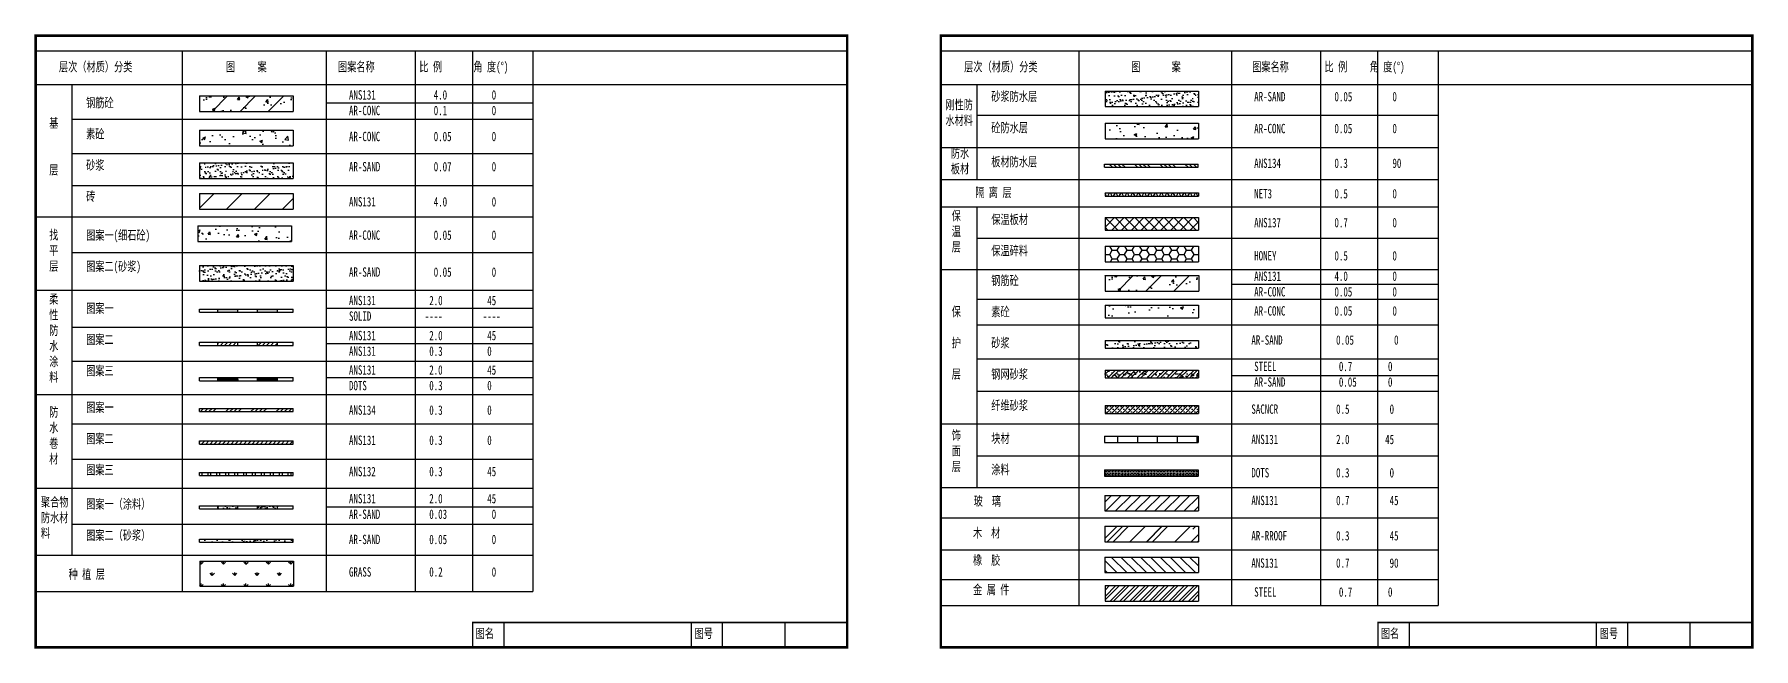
# Model space of a CAD drawing. Extents: x -1435 to -294, y -762 to 85.
# Drawn here: x -855 to -304, y -334 to -137 of the extents above; entities that cross this region are included whole.
import ezdxf

# ---------------------------------------------------------------- set-up
doc = ezdxf.new("R2010")
doc.units = 0
doc.layers.get('0').update_dxf_attribs({"linetype": 'CONTINUOUS'})
doc.styles.get("Standard").update_dxf_attribs({"font": 'SimSun.ttf', "width": 0.7, "height": 2.5})
pattern_1 = [(45, (-1213.93, -290.109), (-4.49013, 4.49013), [])]
pattern_2 = [(50, (-1213.93, -290.109), (9.10923, -0.79695), [0.9525, -10.4775]), (355, (-1213.93, -290.109), (-1.76214, 9.55283), [0.762, -8.382]), (100.451, (-1213.171, -290.175), (7.34713, 8.75583), [0.8095, -8.9045]), (46.1842, (-1213.93, -287.569), (13.55395, -2.10212), [1.42875, -15.71625]), (96.6356, (-1212.8, -287.744), (11.8702, 12.37128), [1.21425, -13.35675]), (351.184, (-1213.93, -287.569), (11.87023, 12.37126), [1.143, -12.573]), (21, (-1212.66, -288.204), (7.58074, -5.11328), [0.9525, -10.4775]), (326, (-1212.66, -288.204), (3.0901, 9.2094), [0.762, -8.382]), (71.4514, (-1212.028, -288.63), (10.67082, 4.09614), [0.8095, -8.9045]), (37.5, (-1213.93, -290.109), (0.15443, 4.227752), [0, -8.2804, 0, -8.509, 0, -8.41375]), (7.5, (-1213.93, -290.109), (3.340983, 5.00903), [0, -4.8514, 0, -8.0899, 0, -3.20675]), (327.5, (-1216.7622, -290.109), (6.77953, -0.286437), [0, -3.175, 0, -9.906, 0, -13.1445]), (317.5, (-1218.032, -290.109), (7.40646, 1.271325), [0, -4.1275, 0, -6.5786, 0, -9.3345])]
pattern_3 = [(37.5, (-1213.93, -290.109), (-0.0800016, 2.447066), [0, -1.9304, 0, -2.159, 0, -2.06375]), (7.5, (-1213.93, -290.109), (2.247616, 3.584126), [0, -1.0414, 0, -1.7399, 0, -0.66675]), (327.5, (-1215.4922, -290.109), (3.954962, 0.007186), [0, -0.635, 0, -2.286, 0, -2.9845]), (317.5, (-1215.4922, -290.109), (3.817782, 1.114647), [0, -0.3175, 0, -1.4986, 0, -1.7145])]
pattern_4 = [(50, (-1213.93, -287.1704), (9.10923, -0.79695), [0.9525, -10.4775]), (355, (-1213.93, -287.17), (-1.76214, 9.55283), [0.762, -8.382]), (100.451, (-1213.171, -287.237), (7.34713, 8.75583), [0.8095, -8.9045]), (46.1842, (-1213.93, -284.63), (13.55395, -2.10212), [1.42875, -15.71625]), (96.6356, (-1212.8, -284.806), (11.8702, 12.37128), [1.21425, -13.35675]), (351.184, (-1213.93, -284.63), (11.87023, 12.37126), [1.143, -12.573]), (21, (-1212.66, -285.2654), (7.58074, -5.11328), [0.9525, -10.4775]), (326, (-1212.66, -285.265), (3.0901, 9.2094), [0.762, -8.382]), (71.4514, (-1212.028, -285.6915), (10.67082, 4.09614), [0.8095, -8.9045]), (37.5, (-1213.93, -287.1704), (0.15443, 4.227752), [0, -8.2804, 0, -8.509, 0, -8.41375]), (7.5, (-1213.93, -287.1704), (3.340983, 5.00903), [0, -4.8514, 0, -8.0899, 0, -3.20675]), (327.5, (-1216.7622, -287.1704), (6.77953, -0.286437), [0, -3.175, 0, -9.906, 0, -13.1445]), (317.5, (-1218.032, -287.1704), (7.40646, 1.271325), [0, -4.1275, 0, -6.5786, 0, -9.3345])]
pattern_5 = [(45, (-1213.9301, -290.1089), (-0.6735192, 0.6735192), [])]
pattern_6 = [(45, (-1231.986, -290.109), (-1.571545, 1.571545), []), (45, (-1231.986, -288.9977), (-1.571545, 1.571545), [])]
pattern_7 = [(37.5, (-1231.986, -290.109), (-0.0800016, 2.447066), [0, -1.9304, 0, -2.159, 0, -2.06375]), (7.5, (-1231.986, -290.109), (2.247616, 3.584126), [0, -1.0414, 0, -1.7399, 0, -0.66675]), (327.5, (-1233.548, -290.109), (3.954962, 0.007186), [0, -0.635, 0, -2.286, 0, -2.9845]), (317.5, (-1233.548, -290.109), (3.817782, 1.114647), [0, -0.3175, 0, -1.4986, 0, -1.7145])]
pattern_8 = [(45, (-923.771, -347.718), (-4.49013, 4.49013), [])]
pattern_9 = [(50, (-923.771, -347.718), (9.10923, -0.79695), [0.9525, -10.4775]), (355, (-923.771, -347.718), (-1.76214, 9.55283), [0.762, -8.382]), (100.451, (-923.012, -347.784), (7.34713, 8.75583), [0.8095, -8.9045]), (46.1842, (-923.771, -345.178), (13.55395, -2.10212), [1.42875, -15.71625]), (96.6356, (-922.641, -345.353), (11.8702, 12.37128), [1.21425, -13.35675]), (351.184, (-923.771, -345.178), (11.87023, 12.37126), [1.143, -12.573]), (21, (-922.501, -345.813), (7.58074, -5.11328), [0.9525, -10.4775]), (326, (-922.501, -345.813), (3.0901, 9.2094), [0.762, -8.382]), (71.4514, (-921.869, -346.239), (10.67082, 4.09614), [0.8095, -8.9045]), (37.5, (-923.7707, -347.718), (0.15443, 4.227752), [0, -8.2804, 0, -8.509, 0, -8.41375]), (7.5, (-923.7707, -347.718), (3.340983, 5.00903), [0, -4.8514, 0, -8.0899, 0, -3.20675]), (327.5, (-926.603, -347.718), (6.77953, -0.286437), [0, -3.175, 0, -9.906, 0, -13.1445]), (317.5, (-927.873, -347.718), (7.40646, 1.271325), [0, -4.1275, 0, -6.5786, 0, -9.3345])]

msp = doc.modelspace()

# ---------------------------------------------------------------- hatches: boundary and pattern name
h = msp.add_hatch()
h.set_pattern_fill('ANSI31', color=256, scale=2, style=0)
h.set_pattern_definition(pattern_1)
h.paths.add_polyline_path([(-802.35, -156.85), (-802.35, -161.85), (-782.35, -161.85), (-782.35, -156.85)])
h = msp.add_hatch()
h.set_pattern_fill('AR-CONC', color=256, scale=0.05, style=0)
h.set_pattern_definition(pattern_2)
h.paths.add_polyline_path([(-802.35, -156.85), (-802.35, -161.85), (-782.35, -161.85), (-782.35, -156.85)])
h = msp.add_hatch()
h.set_pattern_fill('ANSI31', color=256, scale=2, style=0)
h.set_pattern_definition(pattern_1)
h.paths.add_polyline_path([(-772.35, -156.85), (-782.35, -156.85), (-782.35, -161.85), (-772.35, -161.85)])
h = msp.add_hatch()
h.set_pattern_fill('AR-CONC', color=256, scale=0.05, style=0)
h.set_pattern_definition(pattern_2)
h.paths.add_polyline_path([(-772.35, -156.85), (-782.35, -156.85), (-782.35, -161.85), (-772.35, -161.85)])
h = msp.add_hatch()
h.set_pattern_fill('AR-SAND', color=256, scale=0.05, style=0)
h.set_pattern_definition(pattern_7)
h.paths.add_polyline_path([(-482.21, -155.34), (-512.21, -155.34), (-512.21, -160.34), (-482.21, -160.34)])
h = msp.add_hatch()
h.set_pattern_fill('AR-CONC', color=256, scale=0.05, style=0)
h.set_pattern_definition(pattern_2)
h.paths.add_polyline_path([(-772.35, -167.85), (-802.35, -167.85), (-802.35, -172.85), (-772.35, -172.85)])
h = msp.add_hatch()
h.set_pattern_fill('AR-CONC', color=256, scale=0.05, style=0)
h.set_pattern_definition([(50, (-1231.986, -290.109), (9.10923, -0.796954), [0.9525, -10.4775]), (355, (-1231.986, -290.109), (-1.76214, 9.55283), [0.762, -8.382]), (100.451, (-1231.227, -290.175), (7.34713, 8.75583), [0.8095, -8.9045]), (46.1842, (-1231.986, -287.569), (13.55395, -2.10212), [1.42875, -15.71625]), (96.6356, (-1230.856, -287.744), (11.87021, 12.37128), [1.21425, -13.35675]), (351.184, (-1231.986, -287.569), (11.87023, 12.37126), [1.143, -12.573]), (21, (-1230.716, -288.204), (7.580744, -5.113276), [0.9525, -10.4775]), (326, (-1230.716, -288.204), (3.0901, 9.2094), [0.762, -8.382]), (71.4514, (-1230.084, -288.63), (10.67082, 4.09614), [0.8095, -8.9045]), (37.5, (-1231.986, -290.109), (0.15443, 4.227752), [0, -8.2804, 0, -8.509, 0, -8.41375]), (7.5, (-1231.986, -290.109), (3.340983, 5.00903), [0, -4.8514, 0, -8.0899, 0, -3.20675]), (327.5, (-1234.818, -290.109), (6.77953, -0.286437), [0, -3.175, 0, -9.906, 0, -13.1445]), (317.5, (-1236.088, -290.109), (7.40646, 1.271325), [0, -4.1275, 0, -6.5786, 0, -9.3345])])
h.paths.add_polyline_path([(-482.21, -165.68), (-512.21, -165.68), (-512.21, -170.68), (-482.21, -170.68)])
h = msp.add_hatch()
h.set_pattern_fill('AR-SAND', color=256, scale=0.05, style=0)
h.set_pattern_definition(pattern_3)
h.paths.add_polyline_path([(-772.35, -183.36), (-772.35, -178.36), (-802.35, -178.36), (-802.35, -183.36)])
h = msp.add_hatch()
h.set_pattern_fill('ANSI34', color=256, scale=0.3, angle=90, style=0)
h.set_pattern_definition([(135, (-1231.986, -290.109), (-4.041115, -4.041115), []), (135, (-1231.986, -288.762), (-4.041115, -4.041115), []), (135, (-1231.986, -287.415), (-4.041115, -4.041115), []), (135, (-1231.986, -286.068), (-4.041115, -4.041115), [])])
h.paths.add_polyline_path([(-512.35, -178.77), (-512.35, -179.77), (-482.35, -179.77), (-482.35, -178.77)])
h = msp.add_hatch()
h.set_pattern_fill('ANSI31', color=256, scale=2, style=0)
h.set_pattern_definition(pattern_1)
h.paths.add_polyline_path([(-772.35, -188.14), (-802.35, -188.14), (-802.35, -193.14), (-772.35, -193.14)])
h = msp.add_hatch()
h.set_pattern_fill('NET3', color=256, scale=0.5, style=0)
h.set_pattern_definition([(0, (-1014.7134, -257.6348), (0, 1.5875), []), (60, (-1014.7134, -257.6348), (-1.3748153, 0.79375), []), (120, (-1014.7134, -257.6348), (-1.3748153, -0.79375), [])])
h.paths.add_polyline_path([(-482.21, -187.98), (-512.21, -187.98), (-512.21, -188.98), (-482.21, -188.98)])
h = msp.add_hatch()
h.set_pattern_fill('ANSI37', color=256, scale=0.7, style=0)
h.set_pattern_definition([(45, (-1231.986, -290.109), (-1.571545, 1.571545), []), (135, (-1231.986, -290.109), (-1.571545, -1.571545), [])])
h.paths.add_polyline_path([(-482.21, -195.91), (-512.21, -195.91), (-512.21, -199.91), (-482.21, -199.91)])
h = msp.add_hatch()
h.set_pattern_fill('AR-CONC', color=256, scale=0.05, style=0)
h.set_pattern_definition(pattern_4)
h.paths.add_polyline_path([(-802.82, -198.53), (-802.82, -203.53), (-782.82, -203.53), (-782.82, -198.53)])
h = msp.add_hatch()
h.set_pattern_fill('AR-CONC', color=256, scale=0.05, style=0)
h.set_pattern_definition(pattern_4)
h.paths.add_polyline_path([(-772.82, -198.53), (-782.82, -198.53), (-782.82, -203.53), (-772.82, -203.53)])
h = msp.add_hatch()
h.set_pattern_fill('HONEY', color=256, scale=0.5, style=0)
h.set_pattern_definition([(0, (-1014.7134, -244.8586), (2.38125, 1.374815), [1.5875, -3.175]), (120, (-1014.7134, -244.8586), (-2.3812497, 1.3748155), [1.5875, -3.175]), (60, (-1014.7134, -244.8586), (3e-07, 2.7496305), [-3.175, 1.5875])])
h.paths.add_polyline_path([(-482.21, -205.06), (-512.21, -205.06), (-512.21, -210.06), (-482.21, -210.06)])
h = msp.add_hatch()
h.set_pattern_fill('AR-SAND', color=256, scale=0.05, style=0)
h.set_pattern_definition(pattern_3)
h.paths.add_polyline_path([(-772.35, -216.23), (-772.35, -211.23), (-802.35, -211.23), (-802.35, -216.23)])
h = msp.add_hatch()
h.set_pattern_fill('ANSI31', color=256, scale=2, style=0)
h.set_pattern_definition(pattern_8)
h.paths.add_polyline_path([(-512.19, -214.46), (-512.19, -219.46), (-492.19, -219.46), (-492.19, -214.46)])
h = msp.add_hatch()
h.set_pattern_fill('AR-CONC', color=256, scale=0.05, style=0)
h.set_pattern_definition(pattern_9)
h.paths.add_polyline_path([(-512.19, -214.46), (-512.19, -219.46), (-492.19, -219.46), (-492.19, -214.46)])
h = msp.add_hatch()
h.set_pattern_fill('AR-CONC', color=256, scale=0.05, style=0)
h.set_pattern_definition(pattern_9)
h.paths.add_polyline_path([(-482.19, -214.46), (-492.19, -214.46), (-492.19, -219.46), (-482.19, -219.46)])
h = msp.add_hatch()
h.set_pattern_fill('ANSI31', color=256, scale=2, style=0)
h.set_pattern_definition(pattern_8)
h.paths.add_polyline_path([(-482.19, -214.46), (-492.19, -214.46), (-492.19, -219.46), (-482.19, -219.46)])
h = msp.add_hatch(color=256)
h.paths.add_polyline_path([(-790.05, -226.21), (-790.05, -225.21), (-796.4, -225.21), (-796.4, -226.21)])
h.paths.add_polyline_path([(-783.7, -225.21), (-783.7, -226.21), (-777.35, -226.21), (-777.35, -225.21)])
h = msp.add_hatch()
h.set_pattern_fill('AR-CONC', color=256, scale=0.05, style=0)
h.set_pattern_definition([(50, (-1231.986, -279.102), (9.10923, -0.796954), [0.9525, -10.4775]), (355, (-1231.986, -279.102), (-1.76214, 9.55283), [0.762, -8.382]), (100.451, (-1231.227, -279.168), (7.34713, 8.75583), [0.8095, -8.9045]), (46.1842, (-1231.986, -276.562), (13.55395, -2.10212), [1.42875, -15.71625]), (96.6356, (-1230.856, -276.737), (11.87021, 12.37128), [1.21425, -13.35675]), (351.184, (-1231.986, -276.562), (11.87023, 12.37126), [1.143, -12.573]), (21, (-1230.716, -277.197), (7.580744, -5.113276), [0.9525, -10.4775]), (326, (-1230.716, -277.197), (3.0901, 9.2094), [0.762, -8.382]), (71.4514, (-1230.084, -277.623), (10.67082, 4.09614), [0.8095, -8.9045]), (37.5, (-1231.986, -279.1017), (0.15443, 4.227752), [0, -8.2804, 0, -8.509, 0, -8.41375]), (7.5, (-1231.986, -279.1017), (3.340983, 5.00903), [0, -4.8514, 0, -8.0899, 0, -3.20675]), (327.5, (-1234.818, -279.1017), (6.77953, -0.286437), [0, -3.175, 0, -9.906, 0, -13.1445]), (317.5, (-1236.088, -279.102), (7.40646, 1.271325), [0, -4.1275, 0, -6.5786, 0, -9.3345])])
h.paths.add_polyline_path([(-482.21, -223.99), (-512.21, -223.99), (-512.21, -227.99), (-482.21, -227.99)])
h = msp.add_hatch()
h.set_pattern_fill('ANSI31', color=256, scale=0.3, style=0)
h.set_pattern_definition(pattern_5)
h.paths.add_polyline_path([(-796.4, -235.85), (-796.4, -236.85), (-790.05, -236.85), (-790.05, -235.85)])
h.paths.add_polyline_path([(-783.7, -235.85), (-783.7, -236.85), (-777.35, -236.85), (-777.35, -235.85)])
h = msp.add_hatch()
h.set_pattern_fill('AR-SAND', color=256, scale=0.05, style=0)
h.set_pattern_definition(pattern_7)
h.paths.add_polyline_path([(-482.21, -235.24), (-512.21, -235.24), (-512.21, -237.74), (-482.21, -237.74)])
h = msp.add_hatch()
h.set_pattern_fill('DOTS', color=256, scale=0.3, style=0)
h.set_pattern_definition([(0, (-1213.9301, -286.92553), (0.238125, 0.47625), [0, -0.47625])])
h.paths.add_polyline_path([(-790.05, -248.14), (-790.05, -247.14), (-796.4, -247.14), (-796.4, -248.14)])
h.paths.add_polyline_path([(-777.35, -248.14), (-777.35, -247.14), (-783.7, -247.14), (-783.7, -248.14)])
h = msp.add_hatch()
h.set_pattern_fill('STEEL', color=256, scale=0.7, style=0)
h.set_pattern_definition(pattern_6)
h.paths.add_polyline_path([(-482.21, -247.23), (-482.21, -244.73), (-512.21, -244.73), (-512.21, -247.23)])
h = msp.add_hatch()
h.set_pattern_fill('AR-SAND', color=256, scale=0.05, style=0)
h.set_pattern_definition([(37.5, (-1231.986, -279.1017), (-0.0800016, 2.447066), [0, -1.9304, 0, -2.159, 0, -2.06375]), (7.5, (-1231.986, -279.1017), (2.247616, 3.584126), [0, -1.0414, 0, -1.7399, 0, -0.66675]), (327.5, (-1233.548, -279.1017), (3.954962, 0.007186), [0, -0.635, 0, -2.286, 0, -2.9845]), (317.5, (-1233.548, -279.1017), (3.817782, 1.114647), [0, -0.3175, 0, -1.4986, 0, -1.7145])])
h.paths.add_polyline_path([(-512.21, -244.73), (-512.21, -247.23), (-482.21, -247.23), (-482.21, -244.73)])
h = msp.add_hatch()
h.set_pattern_fill('ANSI34', color=256, scale=0.3, style=0)
h.set_pattern_definition([(45, (-1213.93, -290.109), (-4.041115, 4.041115), []), (45, (-1212.583, -290.109), (-4.041115, 4.041115), []), (45, (-1211.236, -290.109), (-4.041115, 4.041115), []), (45, (-1209.889, -290.109), (-4.041115, 4.041115), [])])
h.paths.add_polyline_path([(-772.35, -258.03), (-772.35, -257.03), (-802.35, -257.03), (-802.35, -258.03)])
h = msp.add_hatch()
h.set_pattern_fill('SACNCR', color=256, scale=0.5, style=0)
h.set_pattern_definition([(45, (-1014.7134, -263.1436), (-0.841899, 0.841899), []), (45, (-1013.8715, -263.1436), (-0.841899, 0.841899), [0, -1.190625])])
h.paths.add_polyline_path([(-482.21, -256.14), (-512.21, -256.14), (-512.21, -258.64), (-482.21, -258.64)])
h = msp.add_hatch()
h.set_pattern_fill('ANSI31', color=256, scale=0.3, style=0)
h.set_pattern_definition(pattern_5)
h.paths.add_polyline_path([(-802.35, -267.45), (-802.35, -268.45), (-772.35, -268.45), (-772.35, -267.45)])
h = msp.add_hatch()
h.set_pattern_fill('ANSI31', color=256, scale=2, angle=45, style=0)
h.set_pattern_definition([(90, (-1231.986, -279.102), (-6.35, 1e-15), [])])
h.paths.add_polyline_path([(-482.34, -265.9), (-512.34, -265.9), (-512.34, -267.9), (-482.34, -267.9)])
h = msp.add_hatch()
h.set_pattern_fill('ANSI32', color=256, scale=0.3, angle=45, style=0)
h.set_pattern_definition([(90, (-1213.93, -290.109), (-2.8575, 2e-16), []), (90, (-1212.9776, -289.1564), (-2.8575, 2e-16), [])])
h.paths.add_polyline_path([(-802.35, -277.55), (-802.35, -278.55), (-772.35, -278.55), (-772.35, -277.55)])
h = msp.add_hatch()
h.set_pattern_fill('DOTS', color=256, scale=0.3, style=0)
h.set_pattern_definition([(0, (-1231.986, -290.10894), (0.238125, 0.47625), [0, -0.47625])])
h.paths.add_polyline_path([(-482.34, -278.7), (-482.34, -276.7), (-512.34, -276.7), (-512.34, -278.7)])
h = msp.add_hatch()
h.set_pattern_fill('ANSI31', color=256, scale=0.7, style=0)
h.set_pattern_definition([(45, (-1231.986, -290.109), (-1.571545, 1.571545), [])])
h.paths.add_polyline_path([(-482.3, -284.88), (-512.3, -284.88), (-512.3, -289.88), (-482.3, -289.88)])
h = msp.add_hatch()
h.set_pattern_fill('AR-SAND', color=256, scale=0.03, style=0)
h.set_pattern_definition([(37.5, (-1213.9301, -290.109), (-0.048001, 1.4682397), [0, -1.15824, 0, -1.2954, 0, -1.23825]), (7.5, (-1213.93, -290.109), (1.34857, 2.150475), [0, -0.62484, 0, -1.04394, 0, -0.40005]), (327.5, (-1214.8673, -290.109), (2.372977, 0.0043116), [0, -0.381, 0, -1.3716, 0, -1.7907]), (317.5, (-1214.8673, -290.109), (2.290669, 0.668788), [0, -0.1905, 0, -0.89916, 0, -1.0287])])
h.paths.add_polyline_path([(-796.4, -288.2), (-796.4, -289.2), (-790.05, -289.2), (-790.05, -288.2)])
h.paths.add_polyline_path([(-783.7, -288.2), (-783.7, -289.2), (-777.35, -289.2), (-777.35, -288.2)])
h = msp.add_hatch()
h.set_pattern_fill('AR-RROOF', color=256, scale=0.3, angle=45, style=0)
h.set_pattern_definition([(45, (-1231.986, -278.519), (6.465784, 17.24209), [114.3, -15.24, 38.1, -7.62]), (45, (-1227.514, -268.659), (-12.5544, 1.77809), [22.86, -2.5146, 45.72, -5.715]), (45, (-1233.872, -271.245), (24.408336, 31.628462), [60.96, -10.668, 30.48, -7.62])])
h.paths.add_polyline_path([(-482.3, -294.74), (-512.3, -294.74), (-512.3, -299.74), (-482.3, -299.74)])
h = msp.add_hatch()
h.set_pattern_fill('AR-SAND', color=256, scale=0.05, style=0)
h.set_pattern_definition(pattern_3)
h.paths.add_polyline_path([(-802.35, -298.92), (-802.35, -299.92), (-772.35, -299.92), (-772.35, -298.92)])
h = msp.add_hatch()
h.set_pattern_fill('GRASS', color=256, scale=0.2, style=0)
h.set_pattern_definition([(90, (-1304.7134, -299.734), (-3.5921, 3.5921), [0.9525, -6.2317]), (45, (-1304.7134, -299.734), (-3.592102, 3.592102), [0.9525, -4.1275]), (135, (-1304.7134, -299.734), (-3.592102, -3.592102), [0.9525, -4.1275])])
h.paths.add_polyline_path([(-772.21, -305.94), (-802.21, -305.94), (-802.21, -313.94), (-772.21, -313.94)])
h = msp.add_hatch()
h.set_pattern_fill('ANSI31', color=256, scale=0.7, angle=90, style=0)
h.set_pattern_definition([(135, (-1231.986, -290.109), (-1.571545, -1.571545), [])])
h.paths.add_polyline_path([(-482.3, -304.65), (-512.3, -304.65), (-512.3, -309.65), (-482.3, -309.65)])
h = msp.add_hatch()
h.set_pattern_fill('STEEL', color=256, scale=0.7, style=0)
h.set_pattern_definition(pattern_6)
h.paths.add_polyline_path([(-482.21, -313.78), (-512.21, -313.78), (-512.21, -318.78), (-482.21, -318.78)])

# ---------------------------------------------------------------- linework, layer by layer
for p, q in [((-594.82, -333.59), (-594.82, -137.59)), ((-304.82, -333.59), (-304.82, -137.59)), ((-854.82, -142.5), (-594.82, -142.5)), ((-807.87, -142.5), (-807.87, -315.71)), ((-761.71, -142.5), (-761.71, -315.71)), ((-733.18, -142.5), (-733.18, -315.71)), ((-714.89, -142.5), (-714.89, -315.71)), ((-695.5, -142.5), (-695.5, -315.71)), ((-564.82, -142.5), (-304.82, -142.5)), ((-520.62, -142.5), (-520.62, -320.21)), ((-471.71, -142.5), (-471.71, -320.21)), ((-443.18, -142.5), (-443.18, -320.21)), ((-424.89, -142.5), (-424.89, -320.21)), ((-405.5, -142.5), (-405.5, -320.21)), ((-854.82, -153.29), (-594.82, -153.29)), ((-843.24, -153.29), (-843.24, -304.08)), ((-564.82, -153.29), (-304.82, -153.29)), ((-553.24, -153.29), (-553.24, -183.68)), ((-802.35, -156.85), (-802.35, -161.85)), ((-802.35, -156.85), (-772.35, -156.85)), ((-772.35, -156.85), (-772.35, -161.85)), ((-761.71, -159.08), (-695.5, -159.08)), ((-512.21, -155.34), (-482.21, -155.34)), ((-512.21, -155.34), (-512.21, -160.34)), ((-482.21, -155.34), (-482.21, -160.34)), ((-843.24, -164.3), (-695.5, -164.3)), ((-802.35, -161.85), (-772.35, -161.85)), ((-553.24, -163.05), (-405.5, -163.05)), ((-512.21, -160.34), (-482.21, -160.34)), ((-802.35, -167.85), (-772.35, -167.85)), ((-802.35, -167.85), (-802.35, -172.85)), ((-772.35, -167.85), (-772.35, -172.85)), ((-512.21, -165.68), (-512.21, -170.68)), ((-512.21, -165.68), (-482.21, -165.68)), ((-512.21, -170.68), (-482.21, -170.68)), ((-482.21, -165.68), (-482.21, -170.68)), ((-843.24, -175.34), (-695.5, -175.34)), ((-802.35, -172.85), (-772.35, -172.85)), ((-564.82, -173.39), (-405.5, -173.39)), ((-802.35, -178.36), (-772.35, -178.36)), ((-802.35, -178.36), (-802.35, -183.36)), ((-772.35, -178.36), (-772.35, -183.36)), ((-512.35, -178.77), (-482.35, -178.77)), ((-512.35, -179.77), (-512.35, -178.77)), ((-512.35, -179.77), (-482.35, -179.77)), ((-482.35, -179.77), (-482.35, -178.77)), ((-843.24, -185.6), (-695.5, -185.6)), ((-802.35, -183.36), (-772.35, -183.36)), ((-564.82, -183.68), (-405.5, -183.68)), ((-802.35, -188.14), (-772.35, -188.14)), ((-802.35, -188.14), (-802.35, -193.14)), ((-772.35, -188.14), (-772.35, -193.14)), ((-564.82, -192.39), (-405.5, -192.39)), ((-553.24, -192.39), (-553.24, -261.94)), ((-512.21, -187.98), (-482.21, -187.98)), ((-512.21, -187.98), (-512.21, -188.98)), ((-512.21, -188.98), (-482.21, -188.98)), ((-482.21, -187.98), (-482.21, -188.98)), ((-854.82, -195.61), (-695.5, -195.61)), ((-802.35, -193.14), (-772.35, -193.14)), ((-512.21, -195.91), (-482.21, -195.91)), ((-512.21, -195.91), (-512.21, -199.91)), ((-482.21, -195.91), (-482.21, -199.91)), ((-802.82, -198.53), (-772.82, -198.53)), ((-802.82, -198.53), (-802.82, -203.53)), ((-802.82, -203.53), (-772.82, -203.53)), ((-772.82, -198.53), (-772.82, -203.53)), ((-553.24, -202.47), (-405.5, -202.47)), ((-512.21, -199.91), (-482.21, -199.91)), ((-843.24, -207.04), (-695.5, -207.04)), ((-512.21, -205.06), (-482.21, -205.06)), ((-512.21, -205.06), (-512.21, -210.06)), ((-482.21, -205.06), (-482.21, -210.06)), ((-802.35, -211.23), (-802.35, -216.23)), ((-802.35, -211.23), (-772.35, -211.23)), ((-772.35, -211.23), (-772.35, -216.23)), ((-564.82, -212.5), (-405.5, -212.5)), ((-512.21, -210.06), (-482.21, -210.06)), ((-512.19, -214.46), (-482.19, -214.46)), ((-512.19, -214.46), (-512.19, -219.46)), ((-482.19, -214.46), (-482.19, -219.46)), ((-854.82, -219.16), (-695.5, -219.16)), ((-802.35, -216.23), (-772.35, -216.23)), ((-512.19, -219.46), (-482.19, -219.46)), ((-471.71, -217.17), (-405.5, -217.17)), ((-802.35, -225.21), (-772.35, -225.21)), ((-802.35, -226.21), (-802.35, -225.21)), ((-796.4, -226.21), (-796.4, -225.21)), ((-790.05, -226.21), (-790.05, -225.21)), ((-783.7, -226.21), (-783.7, -225.21)), ((-777.35, -226.21), (-777.35, -225.21)), ((-772.35, -226.21), (-772.35, -225.21)), ((-761.71, -224.95), (-695.5, -224.95)), ((-553.24, -222.07), (-405.5, -222.07)), ((-512.21, -223.99), (-482.21, -223.99)), ((-512.21, -223.99), (-512.21, -227.99)), ((-482.21, -223.99), (-482.21, -227.99)), ((-843.24, -230.95), (-695.5, -230.95)), ((-802.35, -226.21), (-772.35, -226.21)), ((-553.24, -230.27), (-405.5, -230.27)), ((-512.21, -227.99), (-482.21, -227.99)), ((-802.35, -235.85), (-772.35, -235.85)), ((-802.35, -236.85), (-802.35, -235.85)), ((-796.4, -236.85), (-796.4, -235.85)), ((-790.05, -236.85), (-790.05, -235.85)), ((-783.7, -236.85), (-783.7, -235.85)), ((-777.35, -236.85), (-777.35, -235.85)), ((-772.35, -236.85), (-772.35, -235.85)), ((-761.71, -236.25), (-695.5, -236.25)), ((-512.21, -235.24), (-482.21, -235.24)), ((-512.21, -235.24), (-512.21, -237.74)), ((-482.21, -235.24), (-482.21, -237.74)), ((-843.24, -241.87), (-695.5, -241.87)), ((-802.35, -236.85), (-772.35, -236.85)), ((-553.24, -241.16), (-405.5, -241.16)), ((-512.21, -237.74), (-482.21, -237.74)), ((-802.35, -247.14), (-772.35, -247.14)), ((-802.35, -248.14), (-802.35, -247.14)), ((-796.4, -248.14), (-796.4, -247.14)), ((-790.05, -248.14), (-790.05, -247.14)), ((-783.7, -248.14), (-783.7, -247.14)), ((-777.35, -248.14), (-777.35, -247.14)), ((-772.35, -248.14), (-772.35, -247.14)), ((-761.71, -247.17), (-695.5, -247.17)), ((-512.21, -244.73), (-482.21, -244.73)), ((-512.21, -244.73), (-512.21, -247.23)), ((-512.21, -247.23), (-482.21, -247.23)), ((-482.21, -244.73), (-482.21, -247.23)), ((-471.71, -246.43), (-405.5, -246.43)), ((-854.82, -252.52), (-695.5, -252.52)), ((-802.35, -248.14), (-772.35, -248.14)), ((-553.24, -251.54), (-405.5, -251.54)), ((-802.35, -257.03), (-772.35, -257.03)), ((-802.35, -258.03), (-802.35, -257.03)), ((-802.35, -258.03), (-772.35, -258.03)), ((-772.35, -258.03), (-772.35, -257.03)), ((-512.21, -256.14), (-482.21, -256.14)), ((-512.21, -256.14), (-512.21, -258.64)), ((-512.21, -258.64), (-482.21, -258.64)), ((-482.21, -256.14), (-482.21, -258.64)), ((-843.24, -261.92), (-695.5, -261.92)), ((-564.82, -261.94), (-405.5, -261.94)), ((-553.24, -261.94), (-553.24, -282.39)), ((-802.35, -267.45), (-772.35, -267.45)), ((-802.35, -268.45), (-802.35, -267.45)), ((-802.35, -268.45), (-772.35, -268.45)), ((-772.35, -268.45), (-772.35, -267.45)), ((-512.34, -265.9), (-482.34, -265.9)), ((-512.34, -265.9), (-512.34, -267.9)), ((-512.34, -267.9), (-482.34, -267.9)), ((-482.34, -265.9), (-482.34, -267.9)), ((-843.24, -273.29), (-695.5, -273.29)), ((-553.24, -272.21), (-405.5, -272.21)), ((-802.35, -277.55), (-772.35, -277.55)), ((-802.35, -278.55), (-802.35, -277.55)), ((-802.35, -278.55), (-772.35, -278.55)), ((-772.35, -278.55), (-772.35, -277.55)), ((-512.34, -276.7), (-482.34, -276.7)), ((-512.34, -276.7), (-512.34, -278.7)), ((-512.34, -278.7), (-482.34, -278.7)), ((-482.34, -276.7), (-482.34, -278.7)), ((-854.82, -282.6), (-695.5, -282.6)), ((-564.82, -282.39), (-405.5, -282.39)), ((-512.3, -284.88), (-512.3, -289.88)), ((-512.3, -284.88), (-482.3, -284.88)), ((-482.3, -284.88), (-482.3, -289.88)), ((-802.35, -288.2), (-772.35, -288.2)), ((-802.35, -289.2), (-802.35, -288.2)), ((-802.35, -289.2), (-772.35, -289.2)), ((-796.4, -289.2), (-796.4, -288.2)), ((-790.05, -289.2), (-790.05, -288.2)), ((-783.7, -289.2), (-783.7, -288.2)), ((-777.35, -289.2), (-777.35, -288.2)), ((-772.35, -289.2), (-772.35, -288.2)), ((-761.71, -288.51), (-695.5, -288.51)), ((-512.3, -289.88), (-482.3, -289.88)), ((-843.24, -294.07), (-695.5, -294.07)), ((-564.82, -292.11), (-405.5, -292.11)), ((-512.3, -294.74), (-482.3, -294.74)), ((-512.3, -294.74), (-512.3, -299.74)), ((-482.3, -294.74), (-482.3, -299.74)), ((-802.35, -298.92), (-772.35, -298.92)), ((-802.35, -299.92), (-802.35, -298.92)), ((-802.35, -299.92), (-772.35, -299.92)), ((-772.35, -299.92), (-772.35, -298.92)), ((-564.82, -302.35), (-405.5, -302.35)), ((-512.3, -299.74), (-482.3, -299.74)), ((-854.82, -304.08), (-695.5, -304.08)), ((-802.21, -305.94), (-802.21, -313.94)), ((-802.21, -305.94), (-772.21, -305.94)), ((-772.21, -305.94), (-772.21, -313.94)), ((-512.3, -304.65), (-482.3, -304.65)), ((-512.3, -304.65), (-512.3, -309.65)), ((-482.3, -304.65), (-482.3, -309.65)), ((-802.21, -313.94), (-772.21, -313.94)), ((-564.82, -311.89), (-405.5, -311.89)), ((-512.3, -309.65), (-482.3, -309.65)), ((-512.21, -313.78), (-482.21, -313.78)), ((-512.21, -313.78), (-512.21, -318.78)), ((-482.21, -313.78), (-482.21, -318.78)), ((-854.82, -315.71), (-695.5, -315.71)), ((-512.21, -318.78), (-482.21, -318.78)), ((-564.82, -320.21), (-405.5, -320.21)), ((-714.82, -325.59), (-594.82, -325.59)), ((-714.82, -325.59), (-714.82, -333.59)), ((-704.82, -325.59), (-704.82, -333.59)), ((-644.82, -325.59), (-644.82, -333.59)), ((-634.82, -325.59), (-634.82, -333.59)), ((-614.82, -325.59), (-614.82, -333.59)), ((-424.82, -325.59), (-304.82, -325.59)), ((-424.82, -325.59), (-424.82, -333.59)), ((-414.82, -325.59), (-414.82, -333.59)), ((-354.82, -325.59), (-354.82, -333.59)), ((-344.82, -325.59), (-344.82, -333.59)), ((-324.82, -325.59), (-324.82, -333.59))]:
    msp.add_line(p, q)
for points, const_width in [([(-854.82, -333.59), (-594.82, -333.59), (-594.82, -137.59), (-854.82, -137.59), (-854.82, -333.59)], 0.8), ([(-564.82, -333.59), (-304.82, -333.59), (-304.82, -137.59), (-564.82, -137.59), (-564.82, -333.59)], 0.8), ([(-594.82, -325.59), (-714.82, -325.59), (-714.82, -333.59)], 0.4), ([(-704.82, -333.59), (-704.82, -325.59)], 0.2), ([(-644.82, -333.59), (-644.82, -325.59)], 0.2), ([(-634.82, -325.59), (-634.82, -333.59)], 0.2), ([(-614.82, -333.59), (-614.82, -325.59)], 0.2), ([(-304.82, -325.59), (-424.82, -325.59), (-424.82, -333.59)], 0.4), ([(-414.82, -333.59), (-414.82, -325.59)], 0.2), ([(-354.82, -333.59), (-354.82, -325.59)], 0.2), ([(-344.82, -325.59), (-344.82, -333.59)], 0.2), ([(-324.82, -333.59), (-324.82, -325.59)], 0.2)]:
    msp.add_lwpolyline(points, dxfattribs=dict(const_width=const_width))

# ---------------------------------------------------------------- texts
at = {"char_height": 3, "attachment_point": 1}
for s, insert, width in [('层次（材质）分类                     图     案                图案名称          比 例       角 度(°)', (-847.34, -146.04), 179.47), ('层次（材质）分类                     图       案                图案名称        比 例     角 度(°)', (-557.34, -146.04), 179.47), ('钢筋砼\\P\\P素砼\\P\\P砂浆\\P\\P砖', (-838.65, -157.54), 15), ('ANS131             4.0          0\\PAR-CONC            0.1          0', (-754.42, -155.07), 54.32), ('刚性防水材料', (-563.35, -158.21), 11.37), ('砂浆防水层\\P\\P砼防水层', (-548.65, -155.55), 27), ('AR-SAND           0.05         0', (-464.42, -155.62), 54.32), ('基   \\P\\P\\P层', (-850.47, -164.08), 11.37), ('AR-CONC            0.05         0', (-754.42, -168.4), 54.32), ('AR-CONC           0.05         0', (-464.42, -165.85), 54.32), ('防水板材', (-561.61, -173.73), 8.6795), ('板材防水层', (-548.65, -176.48), 27), ('AR-SAND            0.07         0', (-754.42, -178.07), 54.32), ('ANS134            0.3          90', (-464.42, -176.96), 58.9248), ('隔 离 层', (-553.8, -186.29), 27), ('NET3              0.5          0', (-464.42, -186.73), 54.32), ('ANS131             4.0          0', (-754.42, -189.32), 54.32), ('保\\P温\\P层', (-561.33, -193.77), 11.37), ('保温板材\\P\\P保温碎料', (-548.65, -194.97), 27), ('ANS137            0.7          0', (-464.42, -196), 54.32), ('找\\P平\\P层', (-850.47, -199.91), 11.37), ('图案一(细石砼)\\P\\P图案二(砂浆)', (-838.65, -199.99), 34.119), ('AR-CONC            0.05         0', (-754.42, -200.01), 54.32), ('HONEY             0.5          0', (-464.42, -206.62), 54.32), ('AR-SAND            0.05         0', (-754.42, -211.83), 54.32), ('钢筋砼\\P\\P素砼\\P\\P砂浆\\P\\P钢网砂浆\\P\\P纤维砂浆', (-548.65, -214.51), 17.91), ('ANS131            4.0          0\\PAR-CONC           0.05         0', (-464.42, -213.16), 54.32), ('柔\\P性\\P防\\P水\\P涂\\P料', (-850.47, -220.49), 11.37), ('图案一\\P\\P图案二\\P\\P图案三', (-838.65, -223.42), 27), ('ANS131            2.0          45\\PSOLID            ----         ----', (-754.42, -220.94), 63.23), ('保\\P\\P护\\P\\P层', (-561.33, -224.48), 11.37), ('AR-CONC           0.05         0', (-464.42, -224.28), 54.32), ('ANS131            2.0          45\\PANS131            0.3          0', (-754.42, -232.17), 63.23), ('AR-SAND            0.05         0', (-465.32, -233.61), 55.4115), ('STEEL              0.7        0\\PAR-SAND            0.05       0', (-464.42, -242.06), 60.96), ('ANS131            2.0          45\\PDOTS              0.3          0', (-754.42, -243.21), 63.23), ('防\\P水\\P卷\\P材', (-850.47, -256.67), 11.37), ('图案一\\P\\P图案二\\P\\P图案三', (-838.65, -255.17), 27), ('ANS134            0.3          0', (-754.42, -256.06), 54.32), ('SACNCR             0.5         0', (-465.32, -255.75), 58.0663), ('饰\\P面\\P层', (-561.33, -264.09), 11.37), ('ANS131            0.3          0', (-754.42, -265.7), 54.32), ('块材\\P\\P涂料', (-548.65, -265.09), 27), ('ANS131             2.0        45', (-465.32, -265.45), 56.5716), ('ANS132            0.3          45', (-754.42, -275.74), 58.9248), ('DOTS               0.3         0', (-465.32, -276.13), 59.5065), ('聚合物防水材料', (-853.13, -285.48), 11.37), ('图案一（涂料）\\P\\P图案二（砂浆）', (-838.65, -286.13), 31.1691), ('ANS131            2.0          45\\PAR-SAND           0.03          0', (-754.42, -284.42), 63.23), ('玻  璃', (-554.27, -285.18), 27), ('ANS131             0.7         45', (-465.32, -285.01), 56.1012), ('木  材', (-554.5, -295.38), 27), ('AR-RROOF           0.3         45', (-465.32, -296.32), 56.0348), ('AR-SAND           0.05          0', (-754.42, -297.5), 63.23), ('种 植 层', (-844.27, -308.63), 27), ('GRASS             0.2           0', (-754.42, -307.91), 57.1305), ('橡  胶', (-554.5, -304.12), 27), ('ANS131             0.7         90', (-465.32, -305.06), 59.821), ('金 属 件', (-554.5, -313.55), 27), ('STEEL              0.7        0', (-464.42, -314.34), 54.32), ('\\fTxt|b0|i0|c134|p2;图名', (-713.86, -327.59), 18.801), ('\\fTxt|b0|i0|c134|p2;图号', (-643.71, -327.59), 18.801), ('\\fTxt|b0|i0|c134|p2;图名', (-423.86, -327.59), 18.801), ('\\fTxt|b0|i0|c134|p2;图号', (-353.71, -327.59), 18.801)]:
    msp.add_mtext(s, dxfattribs=dict(at, insert=insert, width=width))

doc.saveas('drawing.dxf')
